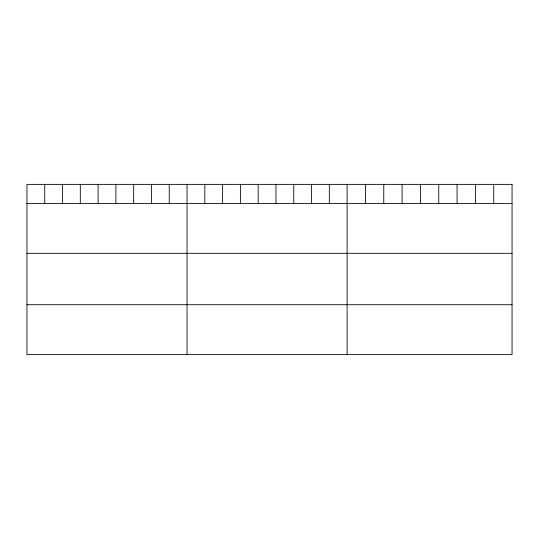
<?xml version="1.0" encoding="UTF-8"?>
<svg xmlns="http://www.w3.org/2000/svg" width="539" height="539" viewBox="0 0 539 539"><rect width="100%" height="100%" fill="white"/><g stroke="black" fill="none" stroke-linecap="round" stroke-linejoin="round"><path stroke-width="0.81" d="M26.95 203.405L512.05 203.405M26.95 253.303L512.05 253.303M26.95 304.717L512.05 304.717M493.724 184.378L493.724 203.405M475.398 184.378L475.398 203.405M457.072 184.378L457.072 203.405M438.746 184.378L438.746 203.405M420.42 184.378L420.42 203.405M402.094 184.378L402.094 203.405M383.768 184.378L383.768 203.405M365.442 184.378L365.442 203.405M347.116 184.378L347.116 354.622M329.329 184.378L329.329 203.405M311.542 184.378L311.542 203.405M293.755 184.378L293.755 203.405M275.968 184.378L275.968 203.405M258.181 184.378L258.181 203.405M240.394 184.378L240.394 203.405M222.607 184.378L222.607 203.405M204.82 184.378L204.82 203.405M187.033 184.378L187.033 354.622M169.246 184.378L169.246 203.405M151.459 184.378L151.459 203.405M133.672 184.378L133.672 203.405M115.885 184.378L115.885 203.405M98.098 184.378L98.098 203.405M80.311 184.378L80.311 203.405M62.524 184.378L62.524 203.405M44.737 184.378L44.737 203.405M512.05 184.378L26.95 184.378L26.95 354.622L512.05 354.622L512.05 184.378"/></g></svg>
